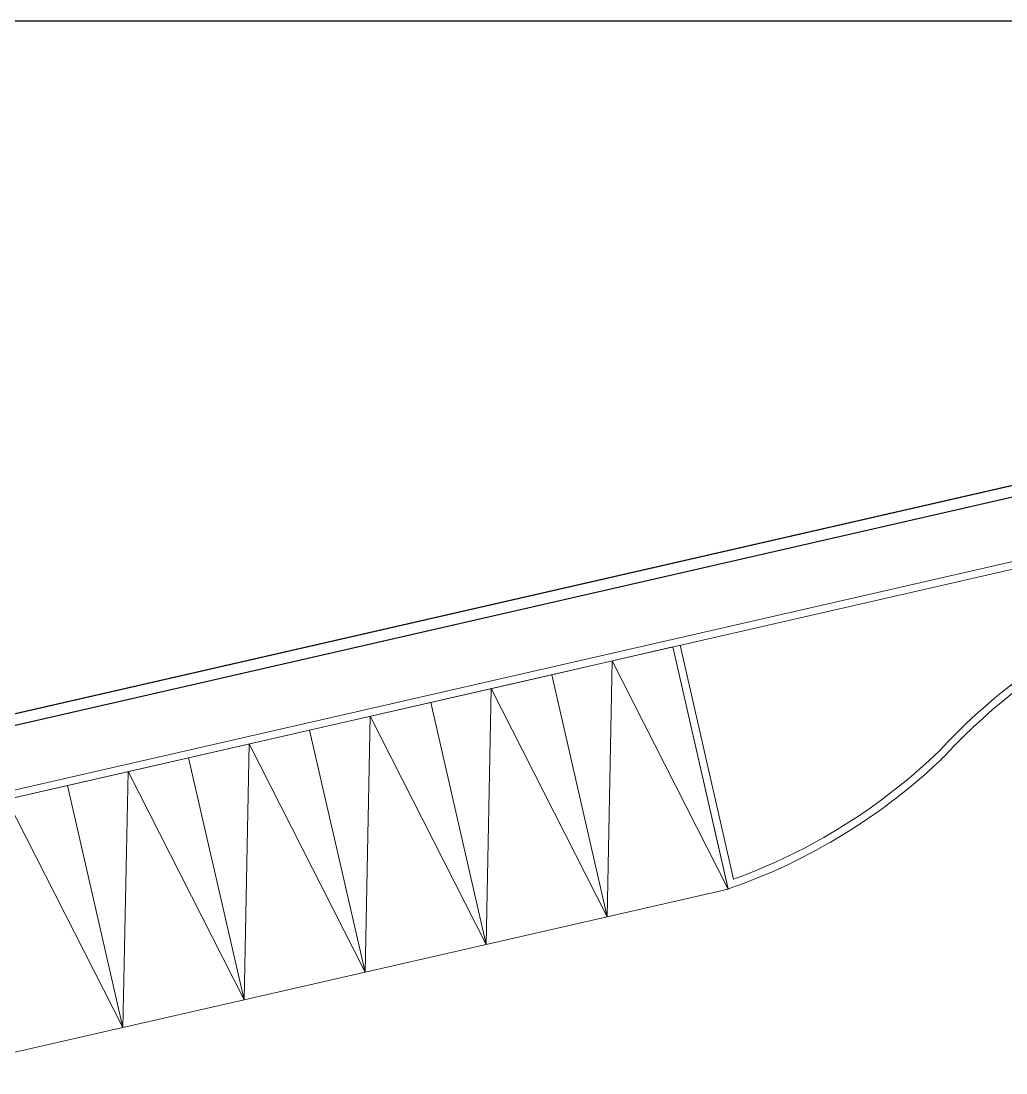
# Model space of a CAD drawing. Header units: millimetres. Extents: x 1667 to 847943, y 724 to 1832625.
# Drawn here: x 637433 to 657254, y 748339 to 769514 of the extents above; entities that cross this region are included whole.
import ezdxf

# ---------------------------------------------------------------- set-up
doc = ezdxf.new("R2010")
doc.units = ezdxf.units.MM
doc.layers.get('Defpoints').update_dxf_attribs({"color": 140})
for name, color, linetype, lineweight in [('BRICK WALL_MOFA', 22, 'Continuous', 20), ('ELEV_20_MOFA', 251, 'Continuous', 20), ('L-KERB STONE', 183, 'Continuous', 9), ('L-RCC', 212, 'Continuous', 30), ('L-VEHICLES', 252, 'Continuous', 9)]:
    doc.layers.add(name, color=color, linetype=linetype, lineweight=lineweight)

# ---------------------------------------------------------------- blocks, each defined once
blk = doc.blocks.new('PATHWAY OP1 FF-flat-1')
at = {"layer": 'BRICK WALL_MOFA'}
blk.add_lwpolyline([(-1863605, -597968), (-1899641, -669014), (-1911230, -729672), (-1860420, -748391), (-1785147, -743224), (-1776552, -747208), (-1742527, -569656), (-1767607, -563539), (-1856460, -583881)], close=True, dxfattribs=at)
blk.add_lwpolyline([(-1863605, -597968), (-1899641, -669014), (-1911230, -729672), (-1860420, -748391), (-1785147, -743224), (-1776552, -747208), (-1742527, -569656), (-1767607, -563539), (-1856460, -583881)], close=True, dxfattribs=at)
at = {"layer": 'Defpoints'}
blk.add_lwpolyline([(-1738646, -555934), (-1939762, -555934), (-1939762, -770018), (-1738646, -770018)], close=True, dxfattribs=at)
at = {"layer": 'L-RCC'}
for points in [[(-1864961, -600642), (-1899641, -669014), (-1911230, -729672), (-1860420, -748391), (-1785147, -743224), (-1776552, -747208), (-1742527, -569656), (-1767607, -563540), (-1853384, -583177), (-1853333, -583402), (-1850855, -582834)], [(-1897643, -665584), (-1899421, -669089), (-1910968, -729524), (-1860386, -748158), (-1785104, -742991), (-1776722, -746875), (-1742794, -569828), (-1767609, -563776), (-1850855, -582834)]]:
    blk.add_lwpolyline(points, dxfattribs=at)
blk = doc.blocks.new('Car plan-flat-142-flat-1-flat-32-flat-1-flat-1')
at = {"layer": 'ELEV_20_MOFA'}
for points in [[(106504, 229990), (107620, 225116), (105183, 224558), (104067, 229432), (106504, 229990)], [(107620, 225116), (105285, 229711), (105183, 224558)]]:
    blk.add_lwpolyline(points, dxfattribs=at)

msp = doc.modelspace()

# ---------------------------------------------------------------- linework, layer by layer
at = {"layer": 'BRICK WALL_MOFA', "lineweight": 5}
msp.add_line((665005.448, 761908.188), (576152.851, 741566.259), dxfattribs=at)
at = {"layer": 'BRICK WALL_MOFA'}
msp.add_lwpolyline([(679783.187, 758067.851), (665003.734, 761672.072), (576309.182, 741366.326), (576307.357, 741362.73)], dxfattribs=at)
at = {"layer": 'L-KERB STONE'}
for points in [[(662560.212, 761112.009), (662875.278, 759735.817), (582338.496, 741297.649), (583067.575, 738109.949), (581725.948, 737802.69, -0.454331767), (579996.929, 738914.682), (579280.069, 742045.893)], [(662695.586, 759848.56), (582158.834, 741410.402), (582887.907, 738222.729), (581916.262, 738000.841, -0.437102313), (580142.656, 738950.298), (579426.286, 742079.368)], [(664996.685, 734343.93), (665778.578, 734522.959, -0.017162748), (666789.365, 734718.156, 0.983940877), (663450.687, 758366.248, 0.188353082), (656030.672, 754727.349, -0.109182575), (651663.928, 752042.404), (650548.435, 756914.543)], [(663010.771, 758471.86, 0.178590725), (655923.6, 754832.522, -0.105487734), (651772.579, 752239.957), (650694.652, 756948.019)], [(597093.725, 717916.213, -0.775045846), (595843.51, 732437.675), (607981.99, 735215.086, -0.278101992), (614339.758, 733125.411, 0.21650674), (619555.494, 730710.468, 0.03517372), (624469.836, 731021.118), (666755.919, 740703.588, 0.907792745), (664089.024, 752399.633, 0.185957322), (660126.61, 750469.087, -0.093211191), (654074.063, 746144.091)]]:
    msp.add_lwpolyline(points, format="xyb", dxfattribs=at)

# ---------------------------------------------------------------- block references
msp.add_blockref('PATHWAY OP1 FF-flat-1', (2432612.794, 1325447.618))
at = {"layer": 'L-VEHICLES', "xscale": 0.9996410785281676, "yscale": 0.9996410785281676, "zscale": 0.9996410785281676}
for p in [(544082.942, 527006.927), (541646.873, 526449.181), (539210.803, 525891.435), (536774.734, 525333.689), (534338.665, 524775.942), (531902.596, 524218.196)]:
    msp.add_blockref('Car plan-flat-142-flat-1-flat-32-flat-1-flat-1', p, dxfattribs=at)

doc.saveas('drawing.dxf')
